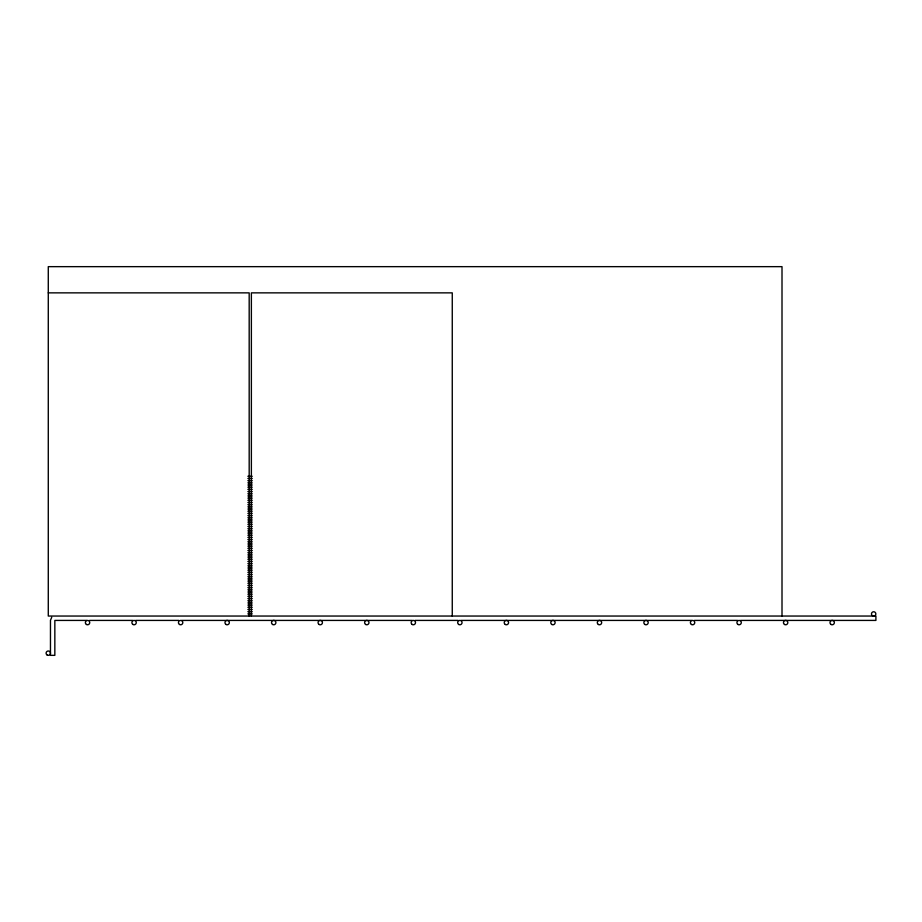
<?xml version="1.0" encoding="UTF-8"?>
<svg xmlns="http://www.w3.org/2000/svg" width="922" height="922" viewBox="0 0 922 922"><rect width="100%" height="100%" fill="white"/><g stroke="black" fill="none" stroke-linecap="round" stroke-linejoin="round"><path stroke-width="1.38" d="M51.736 617.302L50.468 620.264L50.468 655.346L54.836 655.346L54.847 620.425L86.668 620.414M48.278 292.862L249.182 292.862L249.182 616.046M247.868 476.282L252.179 476.282M247.868 478.472L252.179 478.472M247.868 480.65L252.179 480.65M247.868 482.84L252.179 482.84M247.868 485.018L252.179 485.018M247.868 487.208L252.179 487.208M247.868 489.386L252.179 489.386M247.868 491.576L252.179 491.576M247.868 493.754L252.179 493.754M247.868 495.944L252.179 495.944M247.868 498.122L252.179 498.122M247.868 500.312L252.179 500.312M247.868 502.49L252.179 502.49M247.868 504.668L252.179 504.668M247.868 506.858L252.179 506.858M247.868 509.036L252.179 509.036M247.868 511.226L252.179 511.226M247.868 513.404L252.179 513.404M247.868 515.594L252.179 515.594M247.868 517.772L252.179 517.772M247.868 519.962L252.179 519.962M247.868 522.14L252.179 522.14M247.868 524.33L252.179 524.33M247.868 526.508L252.179 526.508M247.868 528.698L252.179 528.698M247.868 530.876L252.179 530.876M247.868 533.066L252.179 533.066M247.868 535.244L252.179 535.244M247.868 537.434L252.179 537.434M247.868 539.612L252.179 539.612M247.868 541.802L252.179 541.802M247.868 543.98L252.179 543.98M247.868 546.158L252.179 546.158M247.868 548.348L252.179 548.348M247.868 550.526L252.179 550.526M247.868 552.716L252.179 552.716M247.868 554.894L252.179 554.894M247.868 557.084L252.179 557.084M247.868 559.262L252.179 559.262M247.868 561.452L252.179 561.452M247.868 563.63L252.179 563.63M247.868 565.82L252.179 565.82M247.868 567.998L252.179 567.998M247.868 570.188L252.179 570.188M247.868 572.366L252.179 572.366M247.868 574.556L252.179 574.556M247.868 576.734L252.179 576.734M247.868 578.924L252.179 578.924M247.868 581.102L252.179 581.102M247.868 583.292L252.179 583.292M247.868 585.47L252.179 585.47M247.868 587.648L252.179 587.648M247.868 589.838L252.179 589.838M247.868 592.016L252.179 592.016M247.868 594.206L252.179 594.206M247.868 596.384L252.179 596.384M247.868 598.574L252.179 598.574M247.868 600.752L252.179 600.752M247.868 602.942L252.179 602.942M247.868 605.12L252.179 605.12M247.868 607.31L252.179 607.31M247.868 609.488L252.179 609.488M247.868 611.678L252.179 611.678M247.868 613.856L252.179 613.856M89.538 620.414L132.745 620.414M135.626 620.414L178.833 620.414M181.715 620.414L412.146 620.414M415.027 620.414L458.234 620.414M461.115 620.414L691.558 620.414M694.427 620.414L737.635 620.414M740.516 620.414L875.9 620.414L875.9 616.046L48.278 616.046L48.278 266.654L782.006 266.654L782.006 616.046M452.264 616.046L452.264 292.862L251.372 292.862L251.372 616.046M784.553 624.482A2.178 2.178 0 0 0 787.826 622.592A2.178 2.178 0 0 0 784.553 620.702A2.178 2.178 0 0 0 784.553 624.482M319.15 624.482A2.178 2.178 0 0 0 322.435 622.592A2.178 2.178 0 0 0 319.15 620.702A2.178 2.178 0 0 0 319.15 624.482M691.477 624.482A2.178 2.178 0 0 0 694.75 622.592A2.178 2.178 0 0 0 691.477 620.702A2.178 2.178 0 0 0 691.477 624.482M226.074 624.482A2.178 2.178 0 0 0 229.348 622.592A2.178 2.178 0 0 0 226.074 620.702A2.178 2.178 0 0 0 226.074 624.482M458.776 624.482A2.178 2.178 0 0 0 462.049 622.592A2.178 2.178 0 0 0 458.776 620.702A2.178 2.178 0 0 0 458.776 624.482M598.39 624.482A2.178 2.178 0 0 0 601.674 622.592A2.178 2.178 0 0 0 598.39 620.702A2.178 2.178 0 0 0 598.39 624.482M644.939 624.482A2.178 2.178 0 0 0 648.212 622.592A2.178 2.178 0 0 0 644.939 620.702A2.178 2.178 0 0 0 644.939 624.482M132.999 624.482A2.178 2.178 0 0 0 136.272 622.592A2.178 2.178 0 0 0 132.999 620.702A2.178 2.178 0 0 0 132.999 624.482M551.852 624.482A2.178 2.178 0 0 0 555.125 622.592A2.178 2.178 0 0 0 551.852 620.702A2.178 2.178 0 0 0 551.852 624.482M179.536 624.482A2.178 2.178 0 0 0 182.81 622.592A2.178 2.178 0 0 0 179.536 620.702A2.178 2.178 0 0 0 179.536 624.482M831.091 624.482A2.178 2.178 0 0 0 834.364 622.592A2.178 2.178 0 0 0 831.091 620.702A2.178 2.178 0 0 0 831.091 624.482M505.314 624.482A2.178 2.178 0 0 0 508.587 622.592A2.178 2.178 0 0 0 505.314 620.702A2.178 2.178 0 0 0 505.314 624.482M365.7 624.482A2.178 2.178 0 0 0 368.973 622.592A2.178 2.178 0 0 0 365.7 620.702A2.178 2.178 0 0 0 365.7 624.482M272.612 624.482A2.178 2.178 0 0 0 275.897 622.592A2.178 2.178 0 0 0 272.612 620.702A2.178 2.178 0 0 0 272.612 624.482M412.238 624.482A2.178 2.178 0 0 0 415.511 622.592A2.178 2.178 0 0 0 412.238 620.702A2.178 2.178 0 0 0 412.238 624.482M872.569 615.827A2.178 2.178 0 0 0 875.842 613.937A2.178 2.178 0 0 0 872.569 612.047A2.178 2.178 0 0 0 872.569 615.827M47.195 655.058A2.178 2.178 0 0 0 50.468 653.168A2.178 2.178 0 0 0 47.195 651.278A2.178 2.178 0 0 0 47.195 655.058M86.461 624.482A2.178 2.178 0 0 0 89.734 622.592A2.178 2.178 0 0 0 86.461 620.702A2.178 2.178 0 0 0 86.461 624.482M738.015 624.482A2.178 2.178 0 0 0 741.288 622.592A2.178 2.178 0 0 0 738.015 620.702A2.178 2.178 0 0 0 738.015 624.482"/></g></svg>
